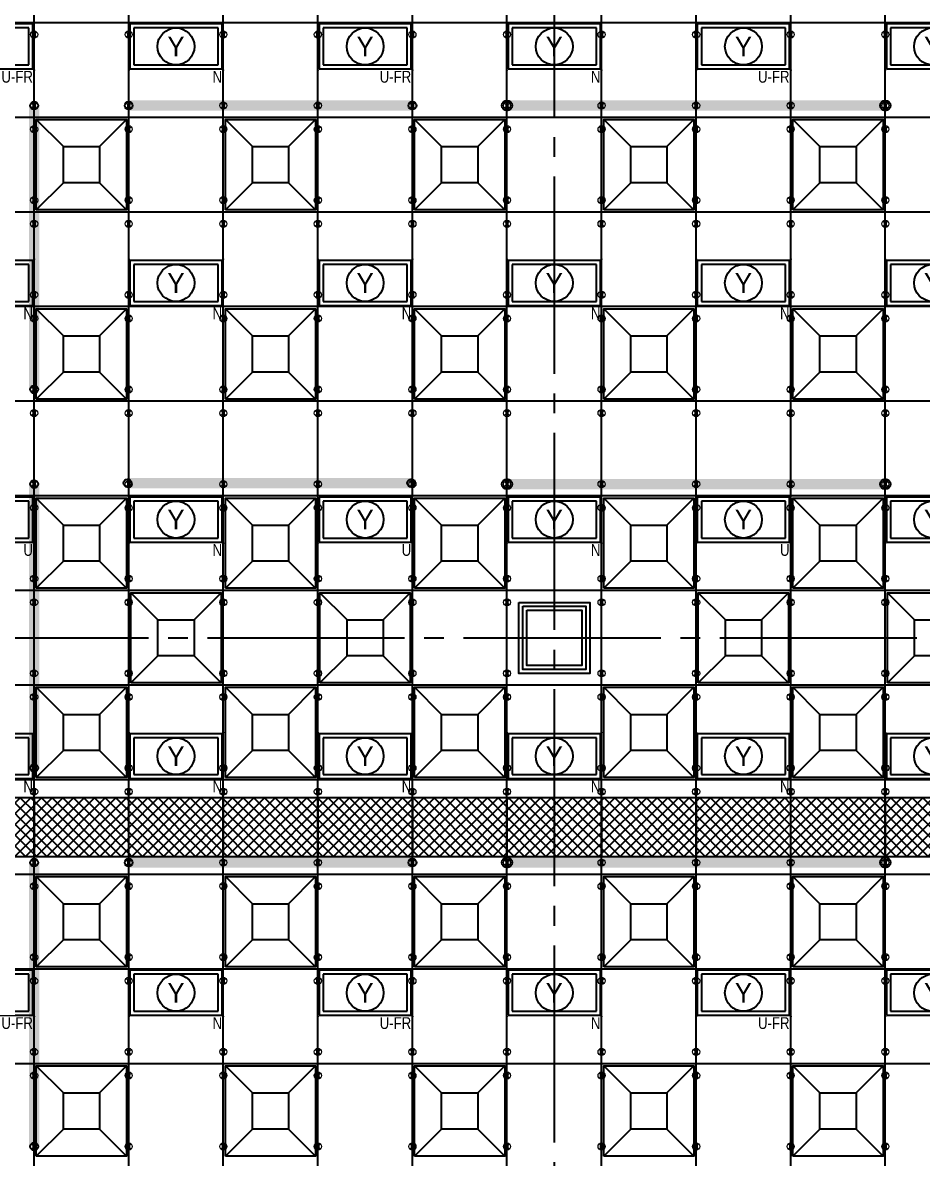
# Model space of a CAD drawing. Extents: x -17313 to 41501, y -1010 to 11880.
# Drawn here: x 12045 to 13187, y 3840 to 5280 of the extents above; entities that cross this region are included whole.
import ezdxf
from ezdxf.enums import TextEntityAlignment as Align

# ---------------------------------------------------------------- set-up
doc = ezdxf.new("R2010")
doc.units = 0
doc.header["$LTSCALE"] = 100
doc.linetypes.add('X-S-FAB-L10$0$COL-CEN-LIN', pattern=[3.25, 2.5, -0.25, 0.25, -0.25])
for name, color, linetype in [('0-xref', 8, 'Continuous'), ('188K-SM-03-F10-ARCH-CEIL-Y2257103$0$K-CEIL-4.2', 8, 'Continuous'), ('188K-SM-03-F10-ARCH-CEIL-Y2257103$0$K-CEIL-4.2-AREA', 8, 'Continuous'), ('188K-SM-03-F10-ARCH-PA-Y2257103$0$K-P1S-4.2-單抗', 53, 'Continuous'), ('188K-SM-06-F10-ELEC-LIGHT-Y2257103$0$E-LIGHT(Y)-N', 253, 'Continuous'), ('188K-SM-06-F10-ELEC-LIGHT-Y2257103$0$E-LIGHT(Y)-U FR', 253, 'Continuous'), ('188K-SM-06-F10-ELEC-LIGHT-Y2257103$0$E-LIGHT(Y)-U XLPE', 253, 'Continuous'), ('188K-SM-06-F10-HVAC-FFU-Y2257103$0$AC-FFU-ULPA+化學濾網-', 254, 'Continuous'), ('188K-SM-07-F15-ARCH-CATW-Y2257103$0$K-安全母索', 6, 'Continuous'), ('188K-SM-07-F15-ARCH-CATW-Y2257103$0$K-貓道板-主走道', 171, 'Continuous'), ('X-S-FAB-L10$0$0-DIM-TXT', 8, 'Continuous'), ('X-S-FAB-L10$0$BLOCK', 8, 'Continuous'), ('X-S-FAB-L10$0$CCL', 8, 'X-S-FAB-L10$0$COL-CEN-LIN'), ('X-S-FAB-L10$0$COL-S', 8, 'Continuous')]:
    doc.layers.add(name, color=color, linetype=linetype)
doc.layers.add('188K-SM-03-F10-ARCH-CEIL-Y2257103$0$K-吊點-標準', color=8, linetype='Continuous', lineweight=9)
doc.layers.add('188K-SM-06-F10-ELEC-LIGHT-Y2257103$0$Defpoints-CAS', color=253, linetype='Continuous', plot=False)
doc.styles.add('188K-SM-06-F10-ELEC-LIGHT-Y2257103$0$Standard', font='arial.ttf')
doc.styles.add('188K-SM-06-F10-ELEC-LIGHT-Y2257103$0$xCI-5-F20-03-燈具$0$Standard', font='')
doc.styles.add('X-S-FAB-L10$0$CHINA', font='simplex.shx', dxfattribs={"width": 0.75, "bigfont": 'chineset.shx'})
doc.styles.add('X-S-FAB-L10$0$Standard', font='', dxfattribs={"width": 0.8})
doc.styles.add('X-S-FAB-L10$0$TG_NOTE_TEXT', font='simplex.shx', dxfattribs={"width": 0.75, "bigfont": 'chineset.shx'})
doc.styles.get('188K-SM-06-F10-ELEC-LIGHT-Y2257103$0$xCI-5-F20-03-燈具$0$Standard').set_extended_font_data('PMingLiU')
doc.styles.get('X-S-FAB-L10$0$Standard').set_extended_font_data('Microsoft JhengHei')

# ---------------------------------------------------------------- blocks, each defined once
blk = doc.blocks.new('X-S-FAB-L10$0$FAB2-L05')
at = {"layer": 'X-S-FAB-L10$0$CCL'}
for p, q in [((-13440, 11005), (-13440, 0)), ((-26880, 5220), (1210, 5220))]:
    blk.add_line(p, q, dxfattribs=at)
at = {"layer": 'X-S-FAB-L10$0$COL-S'}
blk.add_lwpolyline([(-13475, 5255), (-13405, 5255), (-13405, 5185), (-13475, 5185)], close=True, dxfattribs=at)
blk = doc.blocks.new('X-S-FAB-L10')
at = {"layer": 'X-S-FAB-L10$0$COL-S'}
for p, q in [((12685, 4535), (12755, 4535)), ((12685, 4465), (12685, 4535)), ((12755, 4535), (12755, 4465)), ((12755, 4465), (12685, 4465))]:
    blk.add_line(p, q, dxfattribs=at)
at = {"layer": 'X-S-FAB-L10$0$BLOCK'}
blk.add_blockref('X-S-FAB-L10$0$FAB2-L05', (26160, -720), dxfattribs=at)
at = {"style": 'X-S-FAB-L10$0$TG_NOTE_TEXT', "width": 0.5, "flags": 1}
for p in [(7463.3, 9020), (18268.3, 8649), (11197.8, 4800.2), (16485.8, 4800.2), (25420.3, 2635), (13360, 320, 0), (7463.3, -33.3)]:
    blk.add_attdef('WH', text='', height=20, dxfattribs=at).set_placement(p, align=Align.BOTTOM_LEFT)
at = {"width": 0.5}
for style, p in [('X-S-FAB-L10$0$TG_NOTE_TEXT', (7585, 9020)), ('X-S-FAB-L10$0$TG_NOTE_TEXT', (18390, 8649)), ('X-S-FAB-L10$0$TG_NOTE_TEXT', (11117.5, 4813.5)), ('X-S-FAB-L10$0$TG_NOTE_TEXT', (16607.5, 4813.5)), ('X-S-FAB-L10$0$TG_NOTE_TEXT', (25350, 2635)), ('X-S-FAB-L10$0$Standard', (13129.4, 325, 0)), ('X-S-FAB-L10$0$TG_NOTE_TEXT', (7585, -20))]:
    blk.add_attdef('DESC', text='', height=10, dxfattribs=dict(at, style=style)).set_placement(p, align=Align.BOTTOM_LEFT)
for tag, style, p in [('TYPE', 'X-S-FAB-L10$0$TG_NOTE_TEXT', (7619.3, 9020)), ('NO', 'X-S-FAB-L10$0$TG_NOTE_TEXT', (7650.1, 9020)), ('TYPE', 'X-S-FAB-L10$0$TG_NOTE_TEXT', (18424.2, 8649)), ('NO', 'X-S-FAB-L10$0$TG_NOTE_TEXT', (18455, 8649)), ('NO', 'X-S-FAB-L10$0$TG_NOTE_TEXT', (11088.6, 4813.5)), ('TYPE', 'X-S-FAB-L10$0$TG_NOTE_TEXT', (11151.8, 4813.5)), ('TYPE', 'X-S-FAB-L10$0$TG_NOTE_TEXT', (16641.8, 4813.5)), ('NO', 'X-S-FAB-L10$0$TG_NOTE_TEXT', (16672.6, 4813.5)), ('NO', 'X-S-FAB-L10$0$TG_NOTE_TEXT', (25313, 2635)), ('TYPE', 'X-S-FAB-L10$0$TG_NOTE_TEXT', (25350, 2635)), ('NO', 'X-S-FAB-L10$0$Standard', (13100, 320, 0)), ('TYPE', 'X-S-FAB-L10$0$Standard', (13129.4, 320, 0)), ('TYPE', 'X-S-FAB-L10$0$TG_NOTE_TEXT', (7619.3, -20)), ('NO', 'X-S-FAB-L10$0$TG_NOTE_TEXT', (7650.1, -20))]:
    blk.add_attdef(tag, text='', height=10, dxfattribs=dict(at, style=style)).set_placement(p, align=Align.BOTTOM_RIGHT)
at = {"style": 'X-S-FAB-L10$0$TG_NOTE_TEXT', "width": 0.5, "flags": 1}
for rotation, p in [(180, (43, 7480)), (180, (943, 7480)), (90, (24310, 3717.8)), (270, (17080, 1711.7))]:
    blk.add_attdef('WH', text='', height=20, rotation=rotation, dxfattribs=at).set_placement(p, align=Align.BOTTOM_LEFT)
at = {"width": 0.5}
for rotation, style, p in [(180, 'X-S-FAB-L10$0$Standard', (317.6, 7480)), (180, 'X-S-FAB-L10$0$Standard', (1217.6, 7480)), (90, 'X-S-FAB-L10$0$TG_NOTE_TEXT', (24310, 3647.5)), (270, 'X-S-FAB-L10$0$TG_NOTE_TEXT', (17080, 1605))]:
    blk.add_attdef('DESC', text='', height=10, rotation=rotation, dxfattribs=dict(at, style=style)).set_placement(p, align=Align.BOTTOM_LEFT)
for tag, rotation, style, p in [('TYPE', 180, 'X-S-FAB-L10$0$Standard', (317.6, 7480)), ('NO', 180, 'X-S-FAB-L10$0$Standard', (347, 7480)), ('TYPE', 180, 'X-S-FAB-L10$0$Standard', (1217.6, 7480)), ('NO', 180, 'X-S-FAB-L10$0$Standard', (1247, 7480)), ('TYPE', 90, 'X-S-FAB-L10$0$TG_NOTE_TEXT', (24310, 3647.5)), ('NO', 90, 'X-S-FAB-L10$0$TG_NOTE_TEXT', (24310, 3610.5)), ('TYPE', 270, 'X-S-FAB-L10$0$TG_NOTE_TEXT', (17080, 1605)), ('NO', 270, 'X-S-FAB-L10$0$TG_NOTE_TEXT', (17080, 1573))]:
    blk.add_attdef(tag, text='', height=10, rotation=rotation, dxfattribs=dict(at, style=style)).set_placement(p, align=Align.BOTTOM_RIGHT)
at = {"layer": 'X-S-FAB-L10$0$0-DIM-TXT', "style": 'X-S-FAB-L10$0$CHINA', "width": 0.75}
for p in [(667.4, 7855.1, -2689.4), (22627.4, 6728.8), (25644.7, 6728.8), (24778.8, 5569.1), (1118.3, 4980), (417.8, 4594.6), (23874.8, 4355), (22927.4, 4330.1), (23749.9, 3901.4), (417.8, 3765.2), (1118.3, 3730), (417.8, 3115.8), (536.9, 2227.8), (16909, 1782.7), (888.4, 880.5), (16977.4, 750), (18878.8, 750), (25641.2, 553.2), (21364, 526.9)]:
    blk.add_attdef('HIG', text='', height=80, dxfattribs=at).set_placement(p, align=Align.MIDDLE_LEFT)
blk = doc.blocks.new('188K-SM-03-F10-ARCH-CEIL-Y2257103$0$A$C2CA95053')
h = blk.add_hatch(color=256)
edge = h.paths.add_edge_path()
edge.add_arc((0, 0), 0.5, 0, 360)
for p, q in [((3.2, 3.2), (-3.2, -3.2)), ((3.2, -3.2), (-3.2, 3.2))]:
    blk.add_line(p, q)
blk.add_lwpolyline([(-1.6, 2.5), (-1.6, -2.5), (1.6, -2.5), (1.6, 2.5)], close=True)
for radius in [4.5, 0.5]:
    blk.add_circle((0, 0), radius)
blk = doc.blocks.new('188K-SM-03-F10-ARCH-CEIL-Y2257103$0$天花板吊點-附調整片 - 3_8_螺桿吊架 100 mm 高調整片-V1-1FL')
blk.add_blockref('188K-SM-03-F10-ARCH-CEIL-Y2257103$0$A$C2CA95053', (0, 0))
blk = doc.blocks.new('188K-SM-03-F10-ARCH-CEIL-Y2257103')
at = {"layer": '188K-SM-03-F10-ARCH-CEIL-Y2257103$0$K-CEIL-4.2'}
for p, q in [((12060, 312.7), (12060, 8632.2)), ((12180, 312.7), (12180, 8632.2)), ((12300, 312.7), (12300, 8632.2)), ((12420, 312.7), (12420, 8632.2)), ((12540, 312.7), (12540, 8632.2)), ((12660, 312.7), (12660, 8632.2)), ((12780, 312.7), (12780, 8632.2)), ((12900, 312.7), (12900, 8632.2)), ((13020, 312.7), (13020, 8632.2)), ((13140, 312.7), (13140, 8632.2)), ((23572.2, 5280), (1847.7, 5280)), ((23572.2, 5160), (1847.7, 5160)), ((23572.2, 5040), (1847.7, 5040)), ((23502.2, 4920), (1847.7, 4920)), ((15947.5, 4800), (11777.5, 4800)), ((15947.5, 4680), (11777.5, 4680)), ((15947.5, 4560), (11777.5, 4560)), ((23467.2, 4440), (1847.7, 4440)), ((23467.2, 4320), (1847.7, 4320)), ((23467.2, 4200), (1847.7, 4200)), ((23467.2, 4080), (1847.7, 4080)), ((23467.2, 3960), (1847.7, 3960))]:
    blk.add_line(p, q, dxfattribs=at)
at = {"layer": '188K-SM-03-F10-ARCH-CEIL-Y2257103$0$K-CEIL-4.2-AREA'}
blk.add_lwpolyline([(12685, 4535), (12755, 4535), (12755, 4465), (12685, 4465)], close=True, dxfattribs=at)
at = {"layer": '188K-SM-03-F10-ARCH-CEIL-Y2257103$0$K-吊點-標準', "color": 170, "lineweight": 18, "rotation": 179.9999999999997}
for p in [(12060, 5265), (12180, 5265), (12300, 5265), (12420, 5265), (12540, 5265), (12660, 5265), (12780, 5265), (12900, 5265), (13020, 5265), (13140, 5265), (12060, 5175), (12180, 5175), (12300, 5175), (12420, 5175), (12540, 5175), (12660, 5175), (12780, 5175), (12900, 5175), (13020, 5175), (13140, 5175), (12060, 5145), (12180, 5145), (12300, 5145), (12420, 5145), (12540, 5145), (12660, 5145), (12780, 5145), (12900, 5145), (13020, 5145), (13140, 5145), (12060, 5055), (12180, 5055), (12300, 5055), (12420, 5055), (12540, 5055), (12660, 5055), (12780, 5055), (12900, 5055), (13020, 5055), (13140, 5055), (12060, 5025), (12180, 5025), (12300, 5025), (12420, 5025), (12540, 5025), (12660, 5025), (12780, 5025), (12900, 5025), (13020, 5025), (13140, 5025), (12060, 4935), (12180, 4935), (12300, 4935), (12420, 4935), (12540, 4935), (12660, 4935), (12780, 4935), (12900, 4935), (13020, 4935), (13140, 4935), (12060, 4905), (12180, 4905), (12300, 4905), (12420, 4905), (12540, 4905), (12660, 4905), (12780, 4905), (12900, 4905), (13020, 4905), (13140, 4905), (12060, 4815), (12180, 4815), (12300, 4815), (12420, 4815), (12540, 4815), (12660, 4815), (12780, 4815), (12900, 4815), (13020, 4815), (13140, 4815), (12060, 4785), (12180, 4785), (12300, 4785), (12420, 4785), (12540, 4785), (12660, 4785), (12780, 4785), (12900, 4785), (13020, 4785), (13140, 4785), (12060, 4695), (12180, 4695), (12300, 4695), (12420, 4695), (12540, 4695), (12660, 4695), (12780, 4695), (12900, 4695), (13020, 4695), (13140, 4695), (12060, 4665), (12180, 4665), (12300, 4665), (12420, 4665), (12540, 4665), (12660, 4665), (12780, 4665), (12900, 4665), (13020, 4665), (13140, 4665), (12060, 4575), (12180, 4575), (12300, 4575), (12420, 4575), (12540, 4575), (12660, 4575), (12780, 4575), (12900, 4575), (13020, 4575), (13140, 4575), (12060, 4545), (12180, 4545), (12300, 4545), (12420, 4545), (12540, 4545), (12660, 4545), (12780, 4545), (12900, 4545), (13020, 4545), (13140, 4545), (12060, 4455), (12180, 4455), (12300, 4455), (12420, 4455), (12540, 4455), (12660, 4455), (12780, 4455), (12900, 4455), (13020, 4455), (13140, 4455), (12060, 4425), (12180, 4425), (12300, 4425), (12420, 4425), (12540, 4425), (12660, 4425), (12780, 4425), (12900, 4425), (13020, 4425), (13140, 4425), (12060, 4335), (12180, 4335), (12300, 4335), (12420, 4335), (12540, 4335), (12660, 4335), (12780, 4335), (12900, 4335), (13020, 4335), (13140, 4335), (12060, 4305), (12180, 4305), (12300, 4305), (12420, 4305), (12540, 4305), (12660, 4305), (12780, 4305), (12900, 4305), (13020, 4305), (13140, 4305), (12060, 4215), (12180, 4215), (12300, 4215), (12420, 4215), (12540, 4215), (12660, 4215), (12780, 4215), (12900, 4215), (13020, 4215), (13140, 4215), (12060, 4185), (12180, 4185), (12300, 4185), (12420, 4185), (12540, 4185), (12660, 4185), (12780, 4185), (12900, 4185), (13020, 4185), (13140, 4185), (12060, 4095), (12180, 4095), (12300, 4095), (12420, 4095), (12540, 4095), (12660, 4095), (12780, 4095), (12900, 4095), (13020, 4095), (13140, 4095), (12060, 4065), (12180, 4065), (12300, 4065), (12420, 4065), (12540, 4065), (12660, 4065), (12780, 4065), (12900, 4065), (13020, 4065), (13140, 4065), (12060, 3975), (12180, 3975), (12300, 3975), (12420, 3975), (12540, 3975), (12660, 3975), (12780, 3975), (12900, 3975), (13020, 3975), (13140, 3975), (12060, 3945), (12180, 3945), (12300, 3945), (12420, 3945), (12540, 3945), (12660, 3945), (12780, 3945), (12900, 3945), (13020, 3945), (13140, 3945), (12060, 3855), (12180, 3855), (12300, 3855), (12420, 3855), (12540, 3855), (12660, 3855), (12780, 3855), (12900, 3855), (13020, 3855), (13140, 3855)]:
    blk.add_blockref('188K-SM-03-F10-ARCH-CEIL-Y2257103$0$天花板吊點-附調整片 - 3_8_螺桿吊架 100 mm 高調整片-V1-1FL', p, dxfattribs=at)
blk = doc.blocks.new('188K-SM-06-F10-HVAC-FFU-Y2257103$0$H-FFU-ULPA+化濾')
for p, q in [((-82.9, 82.9), (-117.2, 117.3)), ((-37.1, 82.9), (-2.7, 117.3)), ((-117.2, 2.8), (-82.9, 37.1)), ((-2.7, 2.8), (-37.1, 37.1))]:
    blk.add_line(p, q)
for points in [[(-2.7, 2.8), (-2.7, 117.3), (-117.2, 117.3), (-117.2, 2.8)], [(-37.1, 37.1), (-37.1, 82.9), (-82.9, 82.9), (-82.9, 37.1)]]:
    blk.add_lwpolyline(points, close=True)
blk = doc.blocks.new('188K-SM-06-F10-HVAC-FFU-Y2257103')
at = {"layer": '188K-SM-06-F10-HVAC-FFU-Y2257103$0$AC-FFU-ULPA+化學濾網-', "xscale": -1}
for p in [(12060, 5040), (12300, 5040), (12540, 5040), (12780, 5040), (13020, 5040), (12060, 4800), (12300, 4800), (12540, 4800), (12780, 4800), (13020, 4800), (12060, 4560), (12300, 4560), (12540, 4560), (12780, 4560), (13020, 4560), (12180, 4440), (12420, 4440), (12900, 4440), (13140, 4440), (12060, 4320), (12300, 4320), (12540, 4320), (12780, 4320), (13020, 4320), (12060, 4080), (12300, 4080), (12540, 4080), (12780, 4080), (13020, 4080), (12060, 3840), (12300, 3840), (12540, 3840), (12780, 3840), (13020, 3840)]:
    blk.add_blockref('188K-SM-06-F10-HVAC-FFU-Y2257103$0$H-FFU-ULPA+化濾', p, dxfattribs=at)
blk = doc.blocks.new('*U247')
for p, q in [((58.5, 28.5), (-58.5, 28.5)), ((-58.5, 28.5), (-58.5, -28.5)), ((53.4, 23.4), (-53.4, 23.4)), ((-53.4, 23.4), (-53.4, -23.4)), ((53.4, -23.4), (53.4, 23.4)), ((58.5, -28.5), (58.5, 28.5)), ((-58.5, -28.5), (58.5, -28.5)), ((-53.4, -23.4), (53.4, -23.4))]:
    blk.add_line(p, q)
blk.add_circle((0, 0), 23.4)
at = {"layer": '188K-SM-06-F10-ELEC-LIGHT-Y2257103$0$Defpoints-CAS'}
for p in [(-60, 30), (-60, 30), (60, 30), (-60, -30), (60, -30)]:
    blk.add_point(p, dxfattribs=at)
at = {"style": '188K-SM-06-F10-ELEC-LIGHT-Y2257103$0$xCI-5-F20-03-燈具$0$Standard'}
blk.add_text('Y', height=25, dxfattribs=at).set_placement((0, 0), align=Align.MIDDLE)
at = {"style": '188K-SM-06-F10-ELEC-LIGHT-Y2257103$0$Standard', "width": 0.8}
blk.add_text('U-FR', height=15, rotation=360, dxfattribs=at).set_placement((58.5, -38.5), align=Align.MIDDLE_RIGHT)
blk = doc.blocks.new('188K-SM-06-F10-ELEC-LIGHT-Y2257103$0$背掀式無塵室燈具(黃光)-CAS')
at = {"color": 0}
for p, q in [((53.4, 23.4), (-53.4, 23.4)), ((-53.4, 23.4), (-53.4, -23.4)), ((53.4, -23.4), (53.4, 23.4)), ((-53.4, -23.4), (53.4, -23.4))]:
    blk.add_line(p, q, dxfattribs=at)
blk.add_lwpolyline([(-58.5, -28.5), (58.5, -28.5), (58.5, 28.5), (-58.5, 28.5)], close=True, dxfattribs=at)
blk.add_circle((0, 0), 23.4, dxfattribs=at)
at = {"layer": '188K-SM-06-F10-ELEC-LIGHT-Y2257103$0$Defpoints-CAS'}
for p in [(-60, 30), (-60, 30), (60, 30), (-60, -30), (60, -30)]:
    blk.add_point(p, dxfattribs=at)
at = {"color": 0, "style": '188K-SM-06-F10-ELEC-LIGHT-Y2257103$0$xCI-5-F20-03-燈具$0$Standard'}
blk.add_text('Y', height=25, dxfattribs=at).set_placement((0, 0), align=Align.MIDDLE)
at = {"style": '188K-SM-06-F10-ELEC-LIGHT-Y2257103$0$Standard', "width": 0.8}
blk.add_text('N', height=15, rotation=360, dxfattribs=at).set_placement((58.5, -38.5), align=Align.MIDDLE_RIGHT)
blk = doc.blocks.new('*U246')
for p, q in [((58.5, 28.5), (-58.5, 28.5)), ((-58.5, 28.5), (-58.5, -28.5)), ((53.4, 23.4), (-53.4, 23.4)), ((-53.4, 23.4), (-53.4, -23.4)), ((53.4, -23.4), (53.4, 23.4)), ((58.5, -28.5), (58.5, 28.5)), ((-58.5, -28.5), (58.5, -28.5)), ((-53.4, -23.4), (53.4, -23.4))]:
    blk.add_line(p, q)
blk.add_circle((0, 0), 23.4)
at = {"layer": '188K-SM-06-F10-ELEC-LIGHT-Y2257103$0$Defpoints-CAS'}
for p in [(-60, 30), (-60, 30), (60, 30), (-60, -30), (60, -30)]:
    blk.add_point(p, dxfattribs=at)
at = {"style": '188K-SM-06-F10-ELEC-LIGHT-Y2257103$0$xCI-5-F20-03-燈具$0$Standard'}
blk.add_text('Y', height=25, dxfattribs=at).set_placement((0, 0), align=Align.MIDDLE)
at = {"style": '188K-SM-06-F10-ELEC-LIGHT-Y2257103$0$Standard', "width": 0.8}
blk.add_text('U', height=15, rotation=360, dxfattribs=at).set_placement((58.5, -38.5), align=Align.MIDDLE_RIGHT)
blk = doc.blocks.new('188K-SM-06-F10-ELEC-LIGHT-Y2257103')
at = {"layer": '188K-SM-06-F10-ELEC-LIGHT-Y2257103$0$E-LIGHT(Y)-N'}
for p in [(12240, 5250), (12720, 5250), (13200, 5250), (12000, 4950), (12240, 4950), (12480, 4950), (12720, 4950), (12960, 4950), (13200, 4950), (12240, 4650), (12720, 4650), (13200, 4650), (12000, 4350), (12240, 4350), (12480, 4350), (12720, 4350), (12960, 4350), (13200, 4350), (12240, 4050), (12720, 4050), (13200, 4050)]:
    blk.add_blockref('188K-SM-06-F10-ELEC-LIGHT-Y2257103$0$背掀式無塵室燈具(黃光)-CAS', p, dxfattribs=at)
at = {"layer": '188K-SM-06-F10-ELEC-LIGHT-Y2257103$0$E-LIGHT(Y)-U FR'}
for p in [(12000, 5250), (12480, 5250), (12960, 5250), (12000, 4050), (12480, 4050), (12960, 4050)]:
    blk.add_blockref('*U247', p, dxfattribs=at)
at = {"layer": '188K-SM-06-F10-ELEC-LIGHT-Y2257103$0$E-LIGHT(Y)-U XLPE'}
for p in [(12000, 4650), (12480, 4650), (12960, 4650)]:
    blk.add_blockref('*U246', p, dxfattribs=at)
blk = doc.blocks.new('188K-SM-03-F10-ARCH-PA-Y2257103')
at = {"layer": '188K-SM-03-F10-ARCH-PA-Y2257103$0$K-P1S-4.2-單抗'}
for points in [[(12675, 4545), (12765, 4545), (12765, 4455), (12675, 4455)], [(12680, 4540), (12760, 4540), (12760, 4460), (12680, 4460)]]:
    blk.add_lwpolyline(points, close=True, dxfattribs=at)
blk = doc.blocks.new('188K-SM-07-F15-ARCH-CATW-Y2257103$0$貓道板-749x1196.5(主走道)')
h = blk.add_hatch()
h.set_pattern_fill('ANSI37', color=256, scale=30)
h.set_pattern_definition([(45, (0.75, 3e-16), (-67.352, 67.352), []), (135, (0.75, 3e-16), (-67.352, -67.352), [])])
h.paths.add_polyline_path([(-1199, 0), (-1199, 750), (-1, 750), (-1, 0)])
blk.add_lwpolyline([(-1199, 0), (-1199, 750), (-1, 750), (-1, 0)], close=True)
blk = doc.blocks.new('188K-SM-07-F15-ARCH-CATW-Y2257103$0$母索-4.8')
at = {"const_width": 13}
blk.add_lwpolyline([(0, 0), (480, 0)], dxfattribs=at)
for centre in [(0, 0), (480, 0)]:
    blk.add_circle(centre, 6.5)
blk = doc.blocks.new('188K-SM-07-F15-ARCH-CATW-Y2257103$0$母索-3.6')
at = {"const_width": 13}
blk.add_lwpolyline([(0, 0), (0, 360)], dxfattribs=at)
for centre in [(0, 360, 0), (0, 0)]:
    blk.add_circle(centre, 5)
blk = doc.blocks.new('188K-SM-07-F15-ARCH-CATW-Y2257103')
at = {"layer": '188K-SM-07-F15-ARCH-CATW-Y2257103$0$K-安全母索'}
for name, p in [('188K-SM-07-F15-ARCH-CATW-Y2257103$0$母索-3.6', (12060, 4815)), ('188K-SM-07-F15-ARCH-CATW-Y2257103$0$母索-4.8', (12660, 5175)), ('188K-SM-07-F15-ARCH-CATW-Y2257103$0$母索-3.6', (12060, 4335)), ('188K-SM-07-F15-ARCH-CATW-Y2257103$0$母索-4.8', (12660, 4695)), ('188K-SM-07-F15-ARCH-CATW-Y2257103$0$母索-3.6', (12060, 3855)), ('188K-SM-07-F15-ARCH-CATW-Y2257103$0$母索-4.8', (12660, 4215))]:
    blk.add_blockref(name, p, dxfattribs=at)
at = {"layer": '188K-SM-07-F15-ARCH-CATW-Y2257103$0$K-安全母索', "rotation": 270}
for p in [(12180, 5175), (12178.5, 4696.3), (12180, 4215)]:
    blk.add_blockref('188K-SM-07-F15-ARCH-CATW-Y2257103$0$母索-3.6', p, dxfattribs=at)
at = {"layer": '188K-SM-07-F15-ARCH-CATW-Y2257103$0$K-貓道板-主走道', "xscale": 0.1, "yscale": 0.1, "zscale": 0.1, "rotation": 180}
for p in [(11940, 4297.5), (12060, 4297.5), (12180, 4297.5), (12300, 4297.5), (12420, 4297.5), (12540, 4297.5), (12660, 4297.5), (12780, 4297.5), (12900, 4297.5), (13020, 4297.5), (13140, 4297.5)]:
    blk.add_blockref('188K-SM-07-F15-ARCH-CATW-Y2257103$0$貓道板-749x1196.5(主走道)', p, dxfattribs=at)

msp = doc.modelspace()

# ---------------------------------------------------------------- block references
at = {"layer": '0-xref'}
for name in ['X-S-FAB-L10', '188K-SM-06-F10-ELEC-LIGHT-Y2257103', '188K-SM-03-F10-ARCH-PA-Y2257103', '188K-SM-03-F10-ARCH-CEIL-Y2257103', '188K-SM-07-F15-ARCH-CATW-Y2257103', '188K-SM-06-F10-HVAC-FFU-Y2257103']:
    msp.add_blockref(name, (0, 0), dxfattribs=at)

doc.saveas('drawing.dxf')
